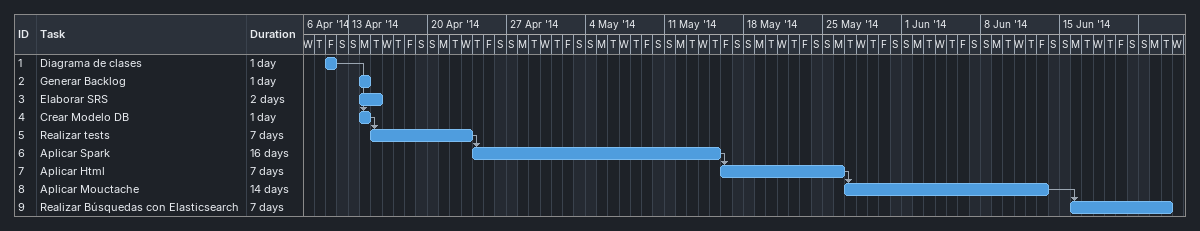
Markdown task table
| ID | Task | Duration | Start | Finish | Predecessors |
|---|---|---|---|---|---|
| 1 | Diagrama de clases | 1d | 2014-04-11 | 2014-04-11 |  |
| 2 | Generar Backlog | 1d | 2014-04-14 | 2014-04-14 |  |
| 3 | Elaborar SRS | 2d | 2014-04-14 | 2014-04-15 |  |
| 4 | Crear Modelo DB | 1d | 2014-04-14 | 2014-04-14 | 1 |
| 5 | Realizar tests | 7d | 2014-04-15 | 2014-04-23 | 4 |
| 6 | Aplicar Spark | 16d | 2014-04-24 | 2014-05-15 | 5 |
| 7 | Aplicar Html | 7d | 2014-05-16 | 2014-05-26 | 6 |
| 8 | Aplicar Mouctache | 14d | 2014-05-27 | 2014-06-13 | 7 |
| 9 | Realizar Búsquedas con Elasticsearch | 7d | 2014-06-16 | 2014-06-24 | 8 |
